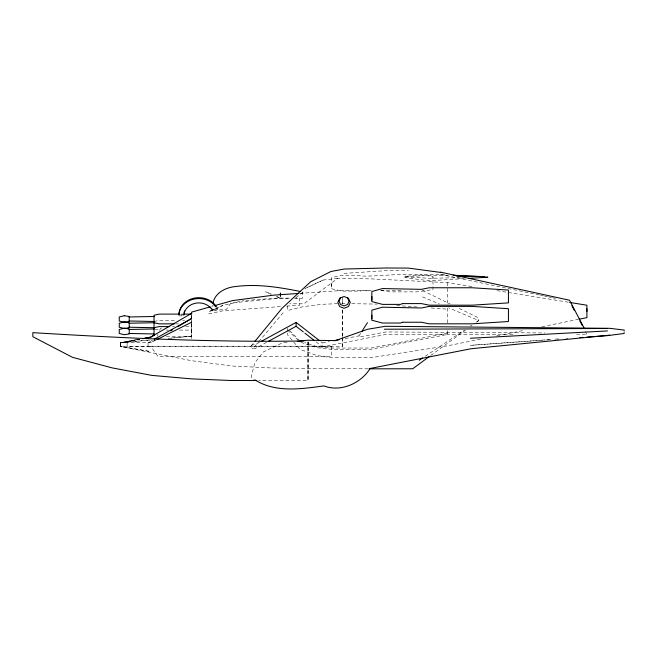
<?xml version="1.0" encoding="UTF-8"?>
<svg xmlns="http://www.w3.org/2000/svg" width="657" height="657" viewBox="0 0 657 657"><rect width="100%" height="100%" fill="white"/><g stroke="black" fill="none" stroke-linecap="round" stroke-linejoin="round"><path stroke-width="0.49" stroke-dasharray="3.29 2.46" d="M368.068 368.84L273.033 368.06L232.077 366.023L191.13 360.636L120.469 346.444L120.469 342.699L139.588 339.184L120.469 342.699L150.19 340.022L120.469 342.699L150.65 342.699L156.111 339.973M148.022 346.444L148.022 342.699L152.44 340.227M308.01 341.96L308.01 380.51L258.801 380.51M308.125 342.001L308.01 380.51L308.01 341.78M512.969 334.298L385.799 334.446L322.456 346.863L322.456 342.962L320.862 341.722M331.613 287.142L331.613 283.175M127.171 342.699L127.064 346.444L342.716 346.444L342.708 337.255M342.708 336.228L342.708 309.669M342.716 303.542L342.716 300.479M432.971 278.65L432.971 276.769C409.549 271.489 385.914 276.466 362.368 276.055L360.274 275.267L342.313 275.267L331.613 277.574L331.613 288.776L342.313 291.092L360.274 291.092L362.368 290.304L371.262 290.304M576.55 334.216L586.808 334.208L586.808 333.214M360.594 333.378L359.009 335.85L359.009 337.082L385.799 331.957L544.76 332.951M150.609 346.444L120.469 346.436L120.872 342.699L120.469 346.436L150.223 351.52L120.469 346.444L120.863 342.667L139.727 339.176L120.469 342.699M120.469 346.436L120.872 342.699M211.62 308.092L210.84 310.975L226.616 309.176L230.574 303.501L235.173 302.59L280.383 298.229L290.476 298.229M211.883 307.131L212.4 305.218M157.228 336.105L158.025 334.216M159.61 330.446L160.407 328.557L162.246 327.753M251.171 345.919L253.742 342.782M266.643 342.313L255.047 348.629L252.978 348.637L258.16 342.469M258.809 341.697L284.07 311.623M295.806 297.67L303.912 291.536M471.767 286.551L447.532 282.617L371.09 278.888L337.567 278.363L303.912 303.805L289.721 303.805M430.68 355.511L465.484 330.167M477.089 321.708L478.739 320.509L478.748 317.98L458.455 308.059M425.21 356.275L464.294 330.159M470.248 326.176L471.94 325.051M476.194 322.201L478.739 320.509L448.739 307.895M155.011 340.129L150.65 342.699L148.022 342.699M259.507 342.313L255.047 344.736L252.978 344.744A8.878 3.039 2.1 0 0 252.961 348.645M280.457 306.589L222.863 310.818L208.597 313.89L209.69 311.41L222.895 305.415L243.87 300.553M323.145 280.03L304.832 288.62L323.145 280.054L337.567 278.387M210.61 310.991L222.895 305.415M212.696 310.909L212.696 309.997L217.311 308.347L217.311 309.25L212.696 310.909A14.98 12.976 0 0 0 211.833 309.398M154.025 321.478L159.224 320.353L175.485 320.353M480.62 339.127L447.532 345.812L371.09 357.671L331.514 357.671L317.093 355.585L299.994 349.376L287.692 335.07L287.692 333.148M496.659 335.883L524.738 330.208M541.787 326.759L577.881 319.458M447.532 333.107L371.09 348.029L331.514 348.029L317.093 346.65L304.741 342.584M322.456 342.962L329.371 341.615M345.18 338.544L359.009 335.85M287.093 342.461L282.009 343.011L263.227 352.021L254.924 362.721L251.672 374.704L251.672 377.939L254.111 379.376M191.639 336.236L168.381 338.355L191.639 336.236L191.63 315.319M245.923 300.397L276.63 298.13L290.649 298.114M286.518 306.137L299.658 305.177L299.666 298.106L295.658 298.106M550.689 339.472L470.313 345.352L545.039 340.055M554.763 339.176L558.828 338.872M565.956 338.355L567.985 338.207M404.917 276.925L428.816 275.226L450.144 275.776M546.057 339.989L551.174 339.62M557.317 339.184L559.362 339.045M299.97 293.367L342.716 290.476L371.353 290.476M344.054 273.394L385.831 270.668L408.408 270.594M464.45 278.625L428.816 280.785L404.917 277.583L404.917 276.425L428.816 274.191L446.078 274.954M337.567 303.674L323.145 304.257L303.912 306.49L287.692 310.482L287.692 304.659M460.376 277.706L428.816 278.289L404.917 276.819M380.559 290.476L401.008 290.476M294.5 298.229L302.548 298.229L302.565 291.897M341.632 303.674L346.715 303.674M351.791 303.674L377.208 304.109M180.568 314.112L183.615 314.112M180.889 314.966L183.878 314.966L183.878 315.869L178.885 315.869L178.885 314.966M182.597 320.353L184.633 320.353M175.485 323.852L178.532 323.852M172.438 326.595L174.466 326.595M185.644 326.595L191.745 326.595M166.344 330.093L168.373 330.093M179.55 330.093L191.745 330.093M166.344 336.335L191.745 336.335L191.745 320.353M396.573 305.505L418.994 307.115M431.222 307.993L447.532 309.168M497.012 290.64L568.716 302.277M381.142 290.304L389.01 291.88L416.727 291.88L432.971 289.589L432.971 276.769M440.404 274.429L539.512 295.026M540.514 295.239L543.52 295.864M544.522 296.069L547.527 296.693M548.529 296.898L551.527 297.522M552.529 297.736L555.535 298.36M154.888 329.157L159.224 330.093M300.939 342.354L317.093 347.758L331.514 349.261L371.09 349.261L447.532 334.462L447.532 330.11M422.492 296.874L439.369 303.961M276.728 296.611L280.424 298.229L280.432 295.198L280.383 298.229L276.696 296.611M422.492 290.476L450.16 304.002M316.066 341.878L322.456 346.863M287.692 330.143L297.818 339.94M299.994 341.024L287.692 328.549L287.692 331.309M585.403 331.539L586.808 334.208M447.532 282.617L447.532 303.961M447.532 308.034L447.532 323.129M342.716 296.874L342.716 303.953M342.716 310.022L342.716 336.327M342.716 337.337L342.716 346.444M191.745 315.541L191.745 318.119M191.614 314.908L191.614 322.899M191.614 323.893L191.614 339.874M216.35 307.517A19.973 17.296 0 0 1 217.311 309.25M211.833 308.486A14.98 12.976 0 0 1 212.696 309.997M331.415 346.206L150.667 346.206L157.976 356.439L331.415 356.439L331.415 346.206M271.193 294.188L265.65 291.774L271.177 294.188"/><path stroke-width="0.99" d="M303.279 331.908L296.093 326.299L296.093 322.406L261.289 341.344M371.846 318.76L371.846 315.196M371.846 300.118L371.846 296.553M586.906 311.426L586.906 308.782M154.14 335.169L150.65 337.197L142.709 338.667L150.65 337.148L191.63 313.332L191.639 312.108L210.15 306.901M212.925 303.296C214.896 292.882 225.482 287.536 235.19 286.583C257.092 283.635 279.126 287.224 300.586 291.536M340.515 297.884L339.053 301.202L340.515 304.52L344.046 305.899L347.578 304.52L349.039 301.202L347.578 297.884M361.654 331.728L367.485 322.653M255.023 341.213L282.042 308.273L310.662 281.722L330.89 271.513L344.243 269.017L385.831 267.999L408.408 268.089L440.404 272.392M429.021 356.718L412.719 368.774L369.086 368.832M419.265 360.25L422.656 357.975M170.697 330.865L172.438 329.83M177.661 326.743L191.606 318.514L154.247 339.242M189.881 314.342L191.63 313.332M268.434 341.344L296.093 326.299M157.023 339.513L191.606 322.226M214.042 305.809L232.562 300.602L273.509 295.157L298.951 293.433M154.025 327.72L159.224 326.595L169.391 326.595M578.883 319.261L586.906 317.635L586.898 305.226L569.726 302.434M334.314 340.655L339.25 339.694M297.268 341.353L307.443 340.252L335.382 340.597L367.435 329.305L385.265 326.299L609.704 328.311L624.15 330.06L624.15 330.964M609.704 335.152L471.135 348.736L370.137 368.462C360.972 383.36 340.696 392.459 323.926 385.905C301.193 389.001 275.382 392.927 254.924 379.861M579.835 337.591L582.907 337.378M587.005 337.082L607.47 335.637L624.15 333.485L624.15 332.573M468.515 278.379L487.864 277.205L481.753 277.32M470.42 338.256L607.47 330.939M129.002 316.986L154.19 316.485M129.002 323.228L154.19 322.727M129.002 329.469L154.19 328.968M384.312 329.223L607.462 328.484M179.55 314.112L159.224 314.112L154.025 315.237L154.025 335.21M183.615 314.112L191.745 314.112M174.466 323.852L159.224 323.852L154.025 322.727M303.936 340.958C213.484 342.486 123.105 338.084 32.85 332.664L32.85 336.721L72.5 357.318L112.158 367.887L151.808 375.385L191.466 378.867L231.116 380.51L256.747 380.51M129.002 320.977L154.19 321.478M129.002 327.219L154.19 327.72M129.002 333.46L154.19 333.961M456.237 275.94L484.669 276.671L453.19 275.275M440.404 272.121L569.553 300.249L584.007 327.868M296.093 322.406L319.261 340.474M304.881 333.156L314.465 340.63M571.886 305.719L574.21 310.17M579.811 320.854L582.143 325.305M178.918 314.917A19.973 17.296 0 0 1 193.864 299.124A19.973 17.296 0 0 1 215.775 306.679M178.918 314.005A19.973 17.296 0 0 1 194.415 298.097A19.973 17.296 0 0 1 216.35 306.605M183.927 314.867A14.98 12.976 0 0 1 195.072 303.32A14.98 12.976 0 0 1 211.316 308.667M184.067 312.937A14.98 12.976 0 0 1 184.617 310.942M280.432 293.178L280.432 295.198L280.432 293.178M339.628 298.27L337.805 302.417L339.628 306.564L344.046 308.281L348.456 306.564L350.288 302.417L348.456 298.27L344.046 296.512L339.628 298.27M402.593 303.591L400.507 304.388L382.538 304.388L371.846 301.596L371.846 291.511L382.538 288.554L421.367 289.351L429.235 287.766L472.202 287.766L508.436 290.057L508.436 302.877L472.202 305.177L429.235 305.177L421.367 303.591L402.593 303.591M402.593 322.234L400.507 323.03L382.538 323.03L371.846 320.238L371.846 310.153L382.538 307.197L421.367 307.993L429.235 306.408L472.202 306.408L508.436 308.7L508.436 321.528L472.202 323.819L429.235 323.819L421.367 322.234L402.593 322.234M124.247 315.738L119.254 316.961L119.254 321.002L124.247 322.226L129.24 321.478L129.24 316.485L124.247 315.738M124.247 321.979L119.254 323.203L119.254 327.243L124.247 328.467L129.24 327.72L129.24 322.727L124.247 321.979M124.247 328.221L119.254 329.444L119.254 333.485L124.247 334.709L129.24 333.961L129.24 328.968L124.247 328.221"/></g></svg>
